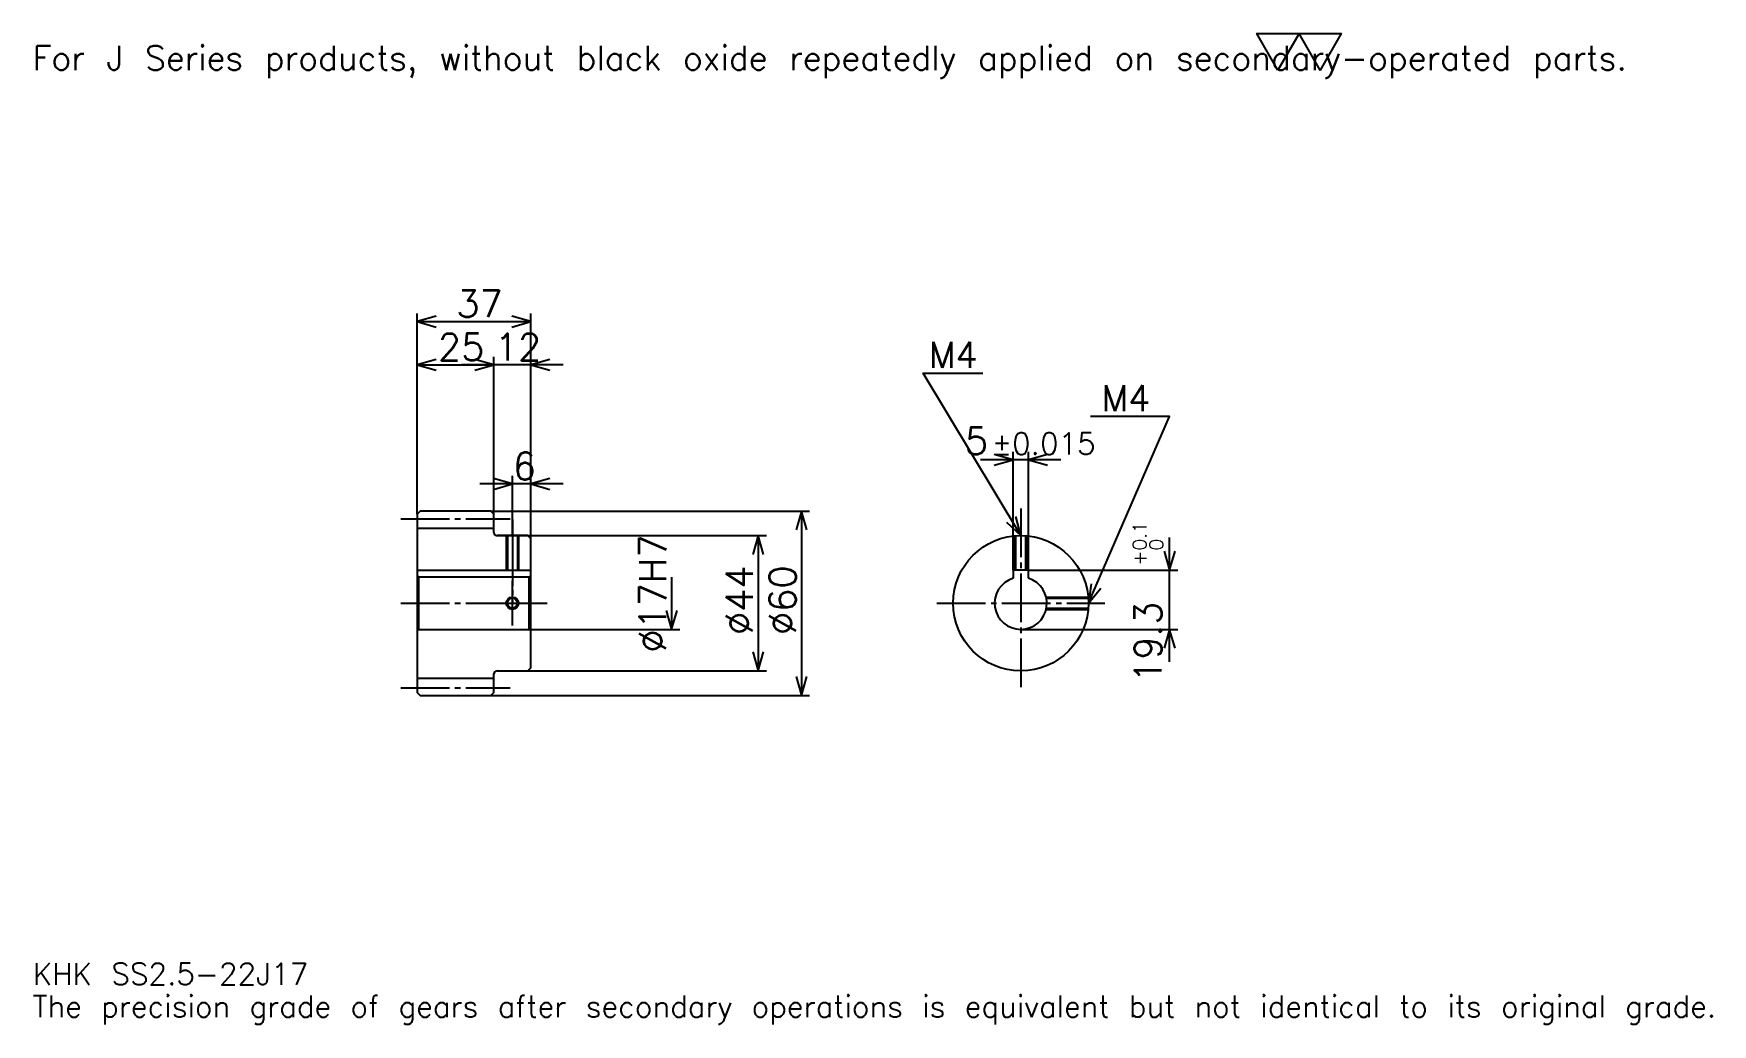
# Model space of a CAD drawing. Extents: x 18 to 564, y 6 to 329.
import ezdxf

# ---------------------------------------------------------------- set-up
doc = ezdxf.new("R2010")
doc.units = 0
doc.linetypes.add('DASHDOT', pattern=[21.130436, 15.847826, -1.76087, 1.76087, -1.76087])
doc.layers.get('0').update_dxf_attribs({"linetype": 'CONTINUOUS'})
doc.layers.add('DASHDOT', color=6, linetype='DASHDOT')
doc.styles.add('KANJI', font='TXT', dxfattribs={"bigfont": 'BIGFONT'})

msp = doc.modelspace()

# ---------------------------------------------------------------- linework, layer by layer
at = {"color": 5}
for p, q in [((142.630432, 173.510864), (142.630432, 237.782593)), ((142.630432, 235.141296), (179.630432, 235.141296)), ((179.630432, 173.510864), (179.630432, 237.782593)), ((142.630432, 221.054352), (167.630432, 221.054352)), ((190.195648, 221.054352), (157.065216, 221.054352)), ((167.630432, 173.510864), (167.630432, 223.695648)), ((336.478271, 154.310867), (336.478271, 192.804352)), ((341.478271, 154.310867), (341.478271, 192.804352)), ((352.043457, 190.16304), (325.913025, 190.16304)), ((190.195648, 182.315216), (163.065216, 182.315216)), ((173.630432, 173.510864), (173.630432, 184.956512)), ((142.630432, 172.510864), (142.630432, 173.510864)), ((166.630432, 173.510864), (179.630432, 173.510864)), ((167.630432, 172.510864), (167.630432, 173.510864)), ((173.630432, 165.510864), (173.630432, 173.510864)), ((173.630432, 165.510864), (173.630432, 173.510864)), ((179.630432, 173.510864), (270.315216, 173.510864)), ((179.630432, 164.510864), (179.630432, 173.510864)), ((267.67392, 173.510864), (267.67392, 113.510864)), ((168.630432, 165.510864), (179.630432, 165.510864)), ((179.630432, 165.510864), (256.228271, 165.510864)), ((253.586945, 165.510864), (253.586945, 121.510864)), ((387.391296, 124.445648), (387.391296, 164.876083)), ((341.478271, 154.310867), (390.032593, 154.310867)), ((225.41304, 152.010864), (225.41304, 135.010864)), ((179.630432, 135.010864), (228.054352, 135.010864)), ((338.978271, 135.010864), (390.032593, 135.010864)), ((168.630432, 121.510864), (179.630432, 121.510864)), ((179.630432, 121.510864), (256.228271, 121.510864)), ((166.630432, 113.510864), (179.630432, 113.510864)), ((179.630432, 113.510864), (270.315216, 113.510864))]:
    msp.add_line(p, q, dxfattribs=at)
at = {"color": 4}
for p, q in [((142.630432, 167.885864), (167.630432, 167.885864)), ((142.630432, 154.310867), (179.630432, 154.310867)), ((143.130432, 152.010864), (143.130432, 135.010864)), ((179.130432, 152.010864), (179.630432, 152.510864)), ((179.130432, 135.010864), (179.630432, 134.510864)), ((142.630432, 119.135864), (167.630432, 119.135864))]:
    msp.add_line(p, q, dxfattribs=at)
at = {"color": 7}
msp.add_lwpolyline([(422.608704, 316.956512), (415.741302, 328.859985), (443.210876, 328.859985), (436.343475, 316.956512), (429.476105, 328.859985), (422.608704, 316.956512)], dxfattribs=at)
at = {"color": 5}
for points in [[(148.793472, 236.902161), (142.630432, 235.141296), (148.793472, 233.380432)], [(173.467392, 233.380432), (179.630432, 235.141296), (173.467392, 236.902161)], [(148.793472, 222.815216), (142.630432, 221.054352), (148.793472, 219.293472)], [(161.467392, 219.293472), (167.630432, 221.054352), (161.467392, 222.815216)], [(161.467392, 219.293472), (167.630432, 221.054352), (161.467392, 222.815216)], [(185.793472, 222.815216), (179.630432, 221.054352), (185.793472, 219.293472)], [(338.978271, 165.510864), (307.282593, 218.336945), (326.652161, 218.336945)], [(360.978271, 143.510864), (387.391296, 204.25), (361.682617, 204.25)], [(330.315216, 188.402176), (336.478271, 190.16304), (330.315216, 191.923904)], [(347.641296, 191.923904), (341.478271, 190.16304), (347.641296, 188.402176)], [(167.467392, 180.554352), (173.630432, 182.315216), (167.467392, 184.07608)], [(185.793472, 184.07608), (179.630432, 182.315216), (185.793472, 180.554352)], [(269.434784, 167.347824), (267.67392, 173.510864), (265.913025, 167.347824)], [(334.297485, 169.889679), (338.978271, 165.510864), (337.317322, 171.701599)], [(255.347824, 159.347824), (253.586945, 165.510864), (251.82608, 159.347824)], [(385.630432, 160.473907), (387.391296, 154.310867), (389.152161, 160.473907)], [(361.821198, 149.864853), (360.978271, 143.510864), (365.050781, 148.460434)], [(223.652161, 141.173904), (225.41304, 135.010864), (227.17392, 141.173904)], [(389.152161, 128.847824), (387.391296, 135.010864), (385.630432, 128.847824)], [(251.82608, 127.673904), (253.586945, 121.510864), (255.347824, 127.673904)], [(265.913025, 119.673904), (267.67392, 113.510864), (269.434784, 119.673904)]]:
    msp.add_lwpolyline(points, dxfattribs=at)
at = {"color": 4}
for points in [[(167.630432, 166.510864), (167.630432, 172.510864), (166.630432, 173.510864), (143.630432, 173.510864), (142.630432, 172.510864), (142.630432, 134.510864)], [(168.630432, 121.510864), (178.630432, 121.510864), (179.630432, 122.510864), (179.630432, 164.510864), (178.630432, 165.510864), (168.630432, 165.510864)], [(171.630432, 165.510864), (171.630432, 154.310867)], [(172.010437, 165.510864), (172.010437, 154.310867)], [(175.250427, 165.510864), (175.250427, 154.310867)], [(175.630432, 165.510864), (175.630432, 154.310867)], [(336.978271, 154.310867), (336.978271, 165.419769)], [(337.358276, 154.310867), (337.358276, 165.451141)], [(340.598267, 154.310867), (340.598267, 165.451141)], [(340.978271, 154.310867), (340.978271, 165.419769)], [(341.478271, 151.634903), (341.478271, 154.310867), (336.478271, 154.310867), (336.478271, 151.634903)], [(142.630432, 134.510864), (143.130432, 135.010864), (179.130432, 135.010864), (179.130432, 152.010864), (143.130432, 152.010864), (142.630432, 152.510864)], [(347.239624, 145.510864), (360.887146, 145.510864)], [(347.322449, 145.130859), (360.918518, 145.130859)], [(347.239624, 141.510864), (360.887146, 141.510864)], [(347.322449, 141.890869), (360.918518, 141.890869)], [(142.630432, 134.510864), (142.630432, 114.510864), (143.630432, 113.510864), (166.630432, 113.510864), (167.630432, 114.510864), (167.630432, 120.510864)]]:
    msp.add_lwpolyline(points, dxfattribs=at)
for centre, radius in [((338.978271, 143.510864), 22), ((173.630432, 143.510864), 1.62)]:
    msp.add_circle(centre, radius, dxfattribs=at)
at = {"color": 7}
msp.add_circle((173.630432, 143.510864), 2, dxfattribs=at)
at = {"color": 4}
for centre, radius, start, end in [((168.630432, 166.510864), 1, 180, 270), ((338.978271, 143.510864), 8.5, 107.10463483, 72.89536517), ((168.630432, 120.510864), 1, 90, 180)]:
    msp.add_arc(centre, radius, start, end, dxfattribs=at)
at = {"layer": 'DASHDOT', "color": 7}
for p, q in [((137.347824, 171.010864), (172.91304, 171.010864)), ((338.978271, 174.315216), (338.978271, 116.228256)), ((173.630432, 165.510864), (173.630432, 143.510864)), ((137.347824, 143.510864), (184.91304, 143.510864)), ((311.695648, 143.510864), (366.260864, 143.510864)), ((137.347824, 116.010864), (172.91304, 116.010864))]:
    msp.add_line(p, q, dxfattribs=at)
for points in [[(173.630432, 170.793472), (173.630432, 149.028259)], [(173.630432, 136.228256), (173.630432, 150.793472)], [(166.347824, 143.510864), (180.91304, 143.510864)]]:
    msp.add_lwpolyline(points, dxfattribs=at)

# ---------------------------------------------------------------- texts
at = {"color": 7, "style": 'KANJI'}
for s, height, p in [('For J Series products, without black oxide repeatedly applied on secondary-operated parts.', 7.923913, (17.608696, 316.956512)), ('37', 8.804348, (155.407608, 236.549988)), ('25', 8.804348, (149.407608, 222.463043)), ('12', 8.804348, (167.907608, 222.463043)), ('M4', 8.452174, (309.043457, 220.097824)), ('M4', 8.452174, (365.204346, 206.010864)), ('5', 8.804348, (320.804321, 191.923904)), ('%%p0.015', 7.043478, (329.519562, 191.923904)), ('6', 8.804348, (173.769012, 183.723907)), ('KHK SS2.5-22J17', 7.043478, (17.608696, 19.369566)), ('The precision grade of gears after secondary operations is equivalent but not identical to its original grade.', 7.043478, (17.608696, 8.804348))]:
    msp.add_text(s, height=height, dxfattribs=at).set_placement(p)
for s, height, p in [('%%c17H7', 8.804348, (223.652161, 127.442932)), ('0.1', 4.402174, (379.81955, 160.665649)), ('0', 4.402174, (385.278259, 160.665649)), ('+', 4.402174, (379.81955, 155.735214)), ('%%c44', 8.804348, (251.82608, 133.165756)), ('%%c60', 8.804348, (265.913025, 133.165756)), ('19.3', 8.804348, (384.75, 117.626511))]:
    msp.add_text(s, height=height, rotation=90, dxfattribs=at).set_placement(p)

doc.saveas('drawing.dxf')
